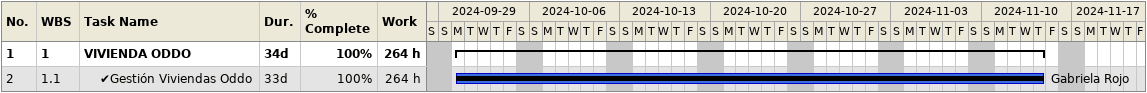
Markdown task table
| ID | WBS | Task | Duration | Start | Finish | Resources | % complete | Work (h) |
|---|---|---|---|---|---|---|---|---|
| 1 | 1 | **VIVIENDA ODDO** | 34d | 2024-09-30 | 2024-11-14 |  | 100 | 264 |
| 2 | 1.1 | ✔Gestión Viviendas Oddo | 33d | 2024-09-30 | 2024-11-14 | Gabriela Rojo | 100 | 264 |
